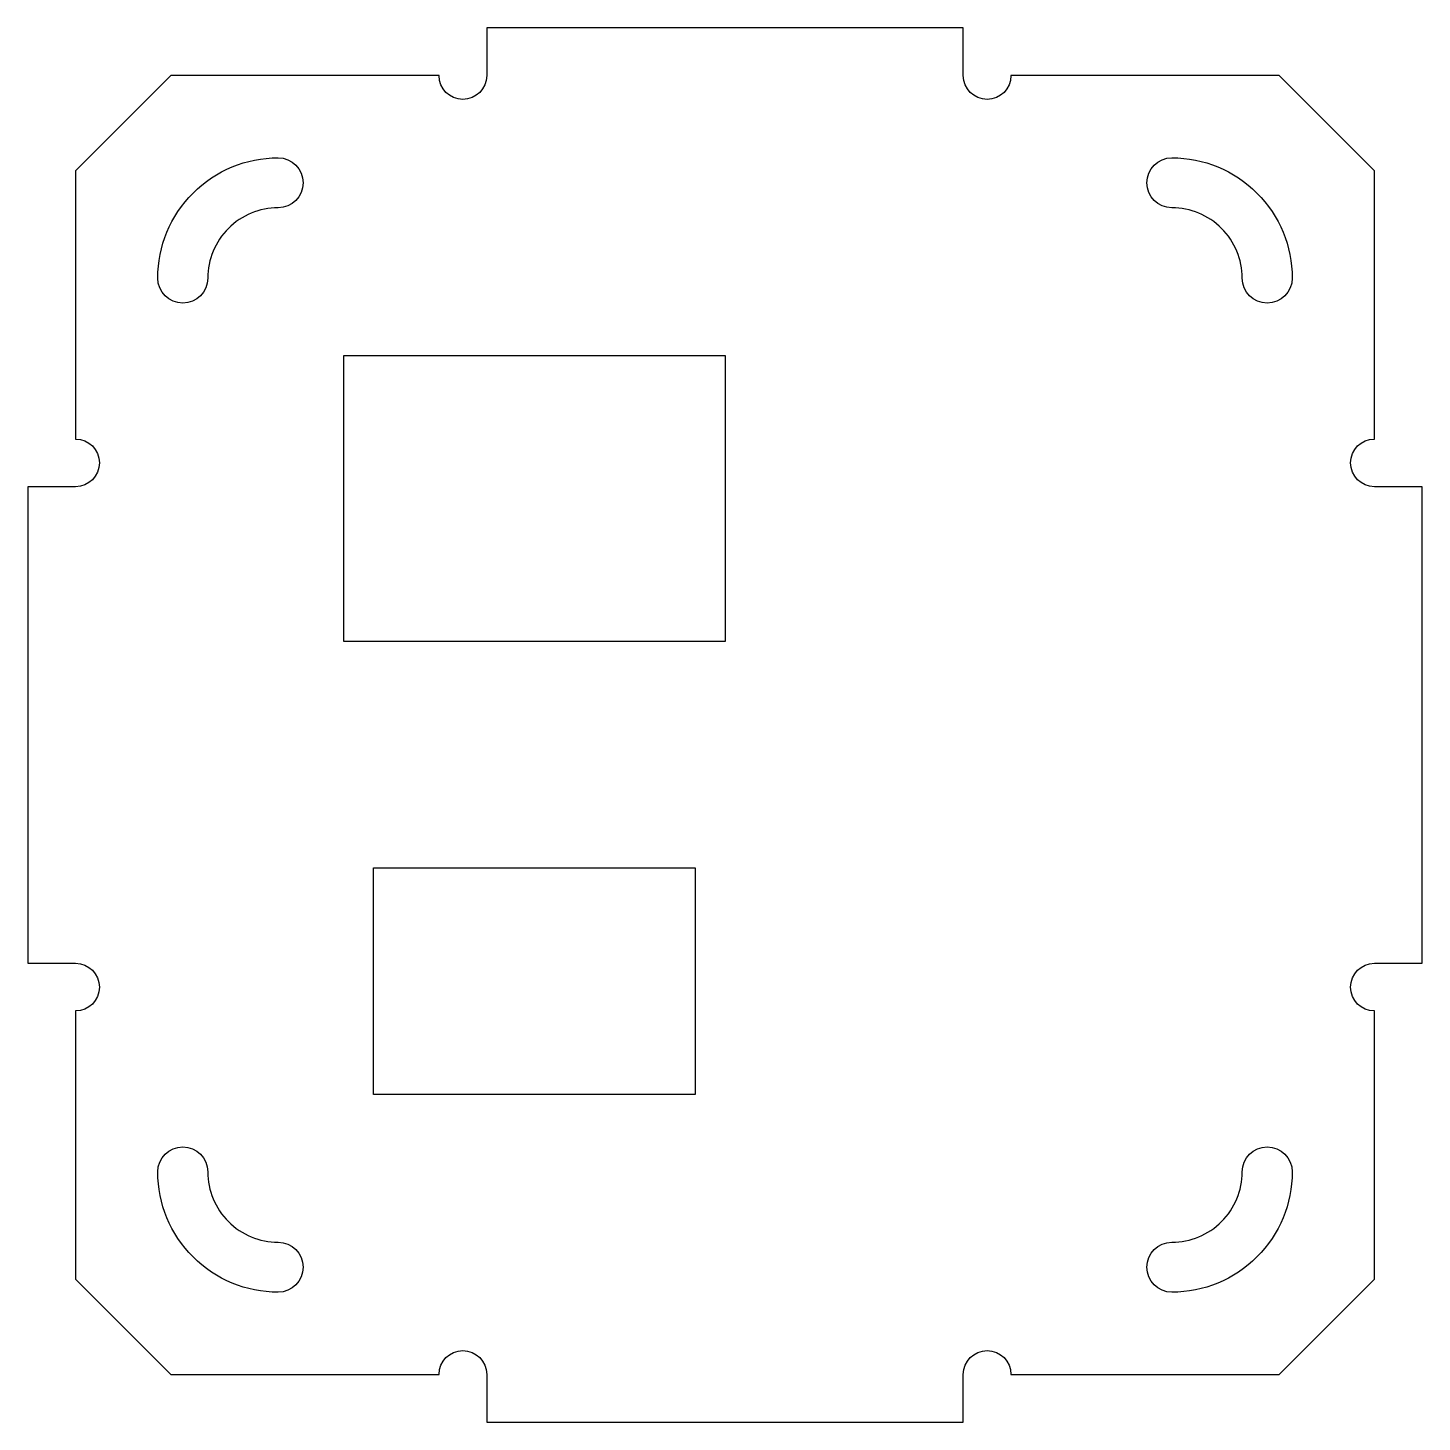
# Model space of a CAD drawing. Header units: millimetres. Extents: x -59 to 59, y -59 to 59.
import ezdxf

# ---------------------------------------------------------------- set-up
doc = ezdxf.new("R2010")
doc.units = ezdxf.units.MM

msp = doc.modelspace()

# ---------------------------------------------------------------- linework, layer by layer
for points in [[(58.5, -20), (58.5, 20), (54.5, 20, -1), (54.5, 24), (54.5, 46.5), (46.5, 54.5), (24, 54.5, -1), (20, 54.5), (20, 58.5), (-20, 58.5), (-20, 54.5, -1), (-24, 54.5), (-46.5, 54.5), (-54.5, 46.5), (-54.5, 24, -1), (-54.5, 20), (-58.5, 20), (-58.5, -20), (-54.5, -20, -1), (-54.5, -24), (-54.5, -46.5), (-46.5, -54.5), (-24, -54.5, -1), (-20, -54.5), (-20, -58.5), (20, -58.5), (20, -54.5, -1), (24, -54.5), (46.5, -54.5), (54.5, -46.5), (54.5, -24, -1), (54.5, -20)], [(-37.5, 47.6, -1), (-37.5, 43.4, 0.414214), (-43.4, 37.5, -1), (-47.6, 37.5, -0.414214)], [(47.6, 37.5, -1), (43.4, 37.5, 0.414214), (37.5, 43.4, -1), (37.5, 47.6, -0.414214)], [(-37.5, -43.4, -1), (-37.5, -47.6, -0.414214), (-47.6, -37.5, -1), (-43.4, -37.5, 0.414214)], [(37.5, -47.6, -1), (37.5, -43.4, 0.414214), (43.4, -37.5, -1), (47.6, -37.5, -0.414214)]]:
    msp.add_lwpolyline(points, format="xyb", close=True)
for points in [[(0, 7), (-32, 7), (-32, 31), (0, 31)], [(-29.5, -31), (-29.5, -12), (-2.5, -12), (-2.5, -31)]]:
    msp.add_lwpolyline(points, close=True)

doc.saveas('drawing.dxf')
